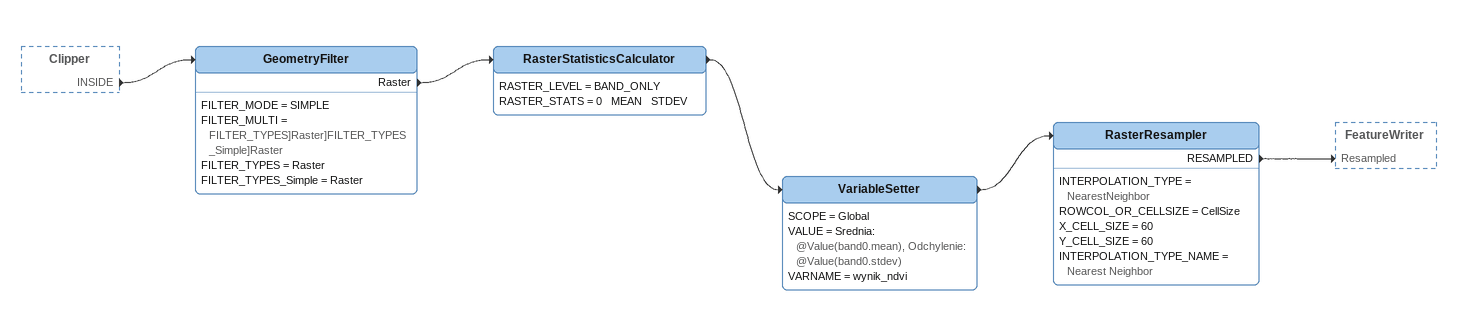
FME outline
Clipper [outside]
    INSIDE -> GeometryFilter
GeometryFilter
    FILTER_MODE = SIMPLE
    FILTER_MULTI = FILTER_TYPES]Raster]FILTER_TYPES_Simple]Raster
    FILTER_TYPES = Raster
    FILTER_TYPES_Simple = Raster
    Raster -> RasterStatisticsCalculator
RasterStatisticsCalculator
    RASTER_LEVEL = BAND_ONLY
    RASTER_STATS = 0   MEAN   STDEV
    -> VariableSetter
VariableSetter
    SCOPE = Global
    VALUE = Srednia: @Value(band0.mean), Odchylenie: @Value(band0.stdev)
    VARNAME = wynik_ndvi
    -> RasterResampler
RasterResampler
    INTERPOLATION_TYPE = NearestNeighbor
    ROWCOL_OR_CELLSIZE = CellSize
    X_CELL_SIZE = 60
    Y_CELL_SIZE = 60
    INTERPOLATION_TYPE_NAME = Nearest Neighbor
    RESAMPLED -> FeatureWriter [Resampled]
